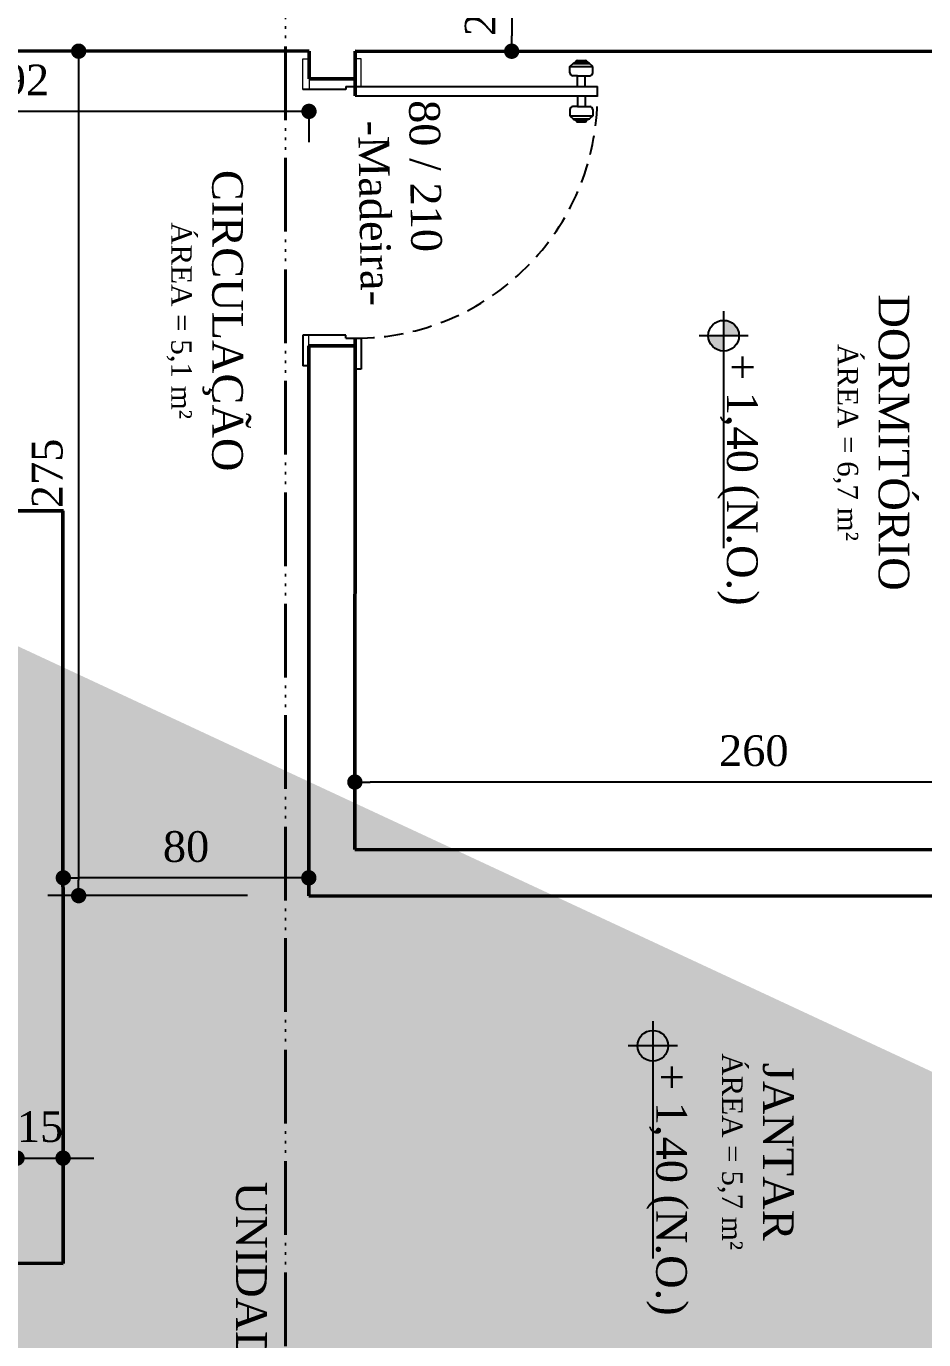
# Model space of a CAD drawing. Header units: centimetres. Extents: x -48696 to 156237, y -5617 to 29024.
# Drawn here: x 80713.5 to 81006, y 14311 to 14738.8 of the extents above; entities that cross this region are included whole.
import ezdxf

# ---------------------------------------------------------------- set-up
doc = ezdxf.new("R2010")
doc.units = ezdxf.units.CM
doc.linetypes.add('ACAD_ISO06W100', pattern=[36, 24, -3, 0, -3, 0, -3, 0, -3])
doc.linetypes.add('HIDDEN', pattern=[9.525, 6.35, -3.175])
for name, color, linetype, lineweight in [('Corte Planta', 4, 'ACAD_ISO06W100', 40), ('Parede Baixa', 5, 'Continuous', 50), ('Portas - Janelas', 2, 'Continuous', 20)]:
    doc.layers.add(name, color=color, linetype=linetype, lineweight=lineweight)
for name, color, linetype in [('Hachuria - Moveis', 1, 'Continuous'), ('PN010', 1, 'Continuous'), ('PORTAS', 3, 'Continuous'), ('Portas-Cotas', 2, 'Continuous'), ('Portas-Projeção', 55, 'HIDDEN'), ('Texto', 2, 'Continuous')]:
    doc.layers.add(name, color=color, linetype=linetype)
doc.styles.add('Valéria', font='romantic.ttf', dxfattribs={"height": 10})
doc.dimstyles.new('Cota - 50', dxfattribs={"dimtxt": 10, "dimasz": 5, "dimexe": 10, "dimexo": 20, "dimgap": 5, "dimtad": 1, "dimtxsty": 'Valéria', "dimblk": 'DOT', "dimcen": 0, "dimclrd": 12, "dimclre": 12, "dimclrt": 2, "dimazin": 2, "dimtfac": 1, "dimtix": 1, "dimtmove": 0, "dimatfit": 3, "dimldrblk": 'DOT', "dimfxl": 1, "dimarcsym": 0})

# ---------------------------------------------------------------- blocks, each defined once
blk = doc.blocks.new('_Dot')
at = {"color": 0, "linetype": 'ByBlock', "lineweight": -2}
blk.add_line((-0.5, 0), (-1, 0), dxfattribs=at)
at = {"color": 0, "linetype": 'ByBlock', "const_width": 0.5}
blk.add_lwpolyline([(-0.25, 0, 1), (0.25, 0, 1)], format="xyb", close=True, dxfattribs=at)
blk = doc.blocks.new('*D1420')
at = {"color": 12, "lineweight": -2, "transparency": 16777216}
for p, q in [((80867.96, 14755.64), (80881.68, 14755.64)), ((80871.68, 14750.64), (80871.68, 14735.64)), ((80867.95, 14730.64), (80881.68, 14730.64))]:
    blk.add_line(p, q, dxfattribs=at)
at = {"layer": 'Defpoints', "color": 0, "transparency": 16777216}
for p in [(80847.96, 14755.64), (80847.95, 14730.64), (80871.68, 14730.64)]:
    blk.add_point(p, dxfattribs=at)
at = {"color": 12, "lineweight": -2, "transparency": 16777216, "xscale": 5, "yscale": 5, "zscale": 5}
for p, rotation in [((80871.68, 14755.64), 90), ((80871.68, 14730.64), 270)]:
    blk.add_blockref('_Dot', p, dxfattribs=dict(at, rotation=rotation))
at = {"color": 2, "transparency": 16777216, "insert": (80861.48, 14743.14), "char_height": 10, "attachment_point": 5, "rotation": 90, "style": 'Valéria'}
blk.add_mtext('25', dxfattribs=at)
blk = doc.blocks.new('*D1391')
at = {"color": 12, "lineweight": -2, "transparency": 16777216}
for p, q in [((80613.63, 14710.77), (80613.63, 14701.06)), ((80800.63, 14711.06), (80618.63, 14711.06)), ((80805.63, 14710.66), (80805.63, 14701.06))]:
    blk.add_line(p, q, dxfattribs=at)
at = {"layer": 'Defpoints', "color": 0, "transparency": 16777216}
for p in [(80613.63, 14730.77), (80805.63, 14730.66), (80613.63, 14711.06)]:
    blk.add_point(p, dxfattribs=at)
at = {"color": 12, "lineweight": -2, "transparency": 16777216, "xscale": 5, "yscale": 5, "zscale": 5, "rotation": 180}
blk.add_blockref('_Dot', (80613.63, 14711.06), dxfattribs=at)
at = {"color": 12, "lineweight": -2, "transparency": 16777216, "xscale": 5, "yscale": 5, "zscale": 5}
blk.add_blockref('_Dot', (80805.63, 14711.06), dxfattribs=at)
at = {"color": 2, "transparency": 16777216, "insert": (80709.63, 14721.22), "char_height": 10, "attachment_point": 5, "style": 'Valéria'}
blk.add_mtext('192', dxfattribs=at)
blk = doc.blocks.new('*D1444')
at = {"color": 12, "lineweight": -2, "transparency": 16777216}
for p, q in [((80725.58, 14475.67), (80725.58, 14471.46)), ((80805.58, 14475.65), (80805.58, 14471.46)), ((80800.58, 14461.46), (80730.58, 14461.46))]:
    blk.add_line(p, q, dxfattribs=at)
at = {"layer": 'Defpoints', "color": 0, "transparency": 16777216}
for p in [(80725.58, 14461.46), (80725.58, 14455.67), (80805.58, 14455.65)]:
    blk.add_point(p, dxfattribs=at)
at = {"color": 12, "lineweight": -2, "transparency": 16777216, "xscale": 5, "yscale": 5, "zscale": 5, "rotation": 180}
blk.add_blockref('_Dot', (80725.58, 14461.46), dxfattribs=at)
at = {"color": 12, "lineweight": -2, "transparency": 16777216, "xscale": 5, "yscale": 5, "zscale": 5}
blk.add_blockref('_Dot', (80805.58, 14461.46), dxfattribs=at)
at = {"color": 2, "transparency": 16777216, "insert": (80765.58, 14471.57), "char_height": 10, "attachment_point": 5, "style": 'Valéria'}
blk.add_mtext('80', dxfattribs=at)
blk = doc.blocks.new('*D1392')
at = {"color": 12, "lineweight": -2, "transparency": 16777216}
for p, q in [((80785.74, 14730.66), (80720.58, 14730.66)), ((80730.58, 14725.66), (80730.58, 14460.66)), ((80785.58, 14455.66), (80720.58, 14455.66))]:
    blk.add_line(p, q, dxfattribs=at)
at = {"layer": 'Defpoints', "color": 0, "transparency": 16777216}
for p in [(80805.74, 14730.66), (80730.58, 14455.66), (80805.58, 14455.66)]:
    blk.add_point(p, dxfattribs=at)
at = {"color": 12, "lineweight": -2, "transparency": 16777216, "xscale": 5, "yscale": 5, "zscale": 5}
for p, rotation in [((80730.58, 14730.66), 90), ((80730.58, 14455.66), 270)]:
    blk.add_blockref('_Dot', p, dxfattribs=dict(at, rotation=rotation))
at = {"color": 2, "transparency": 16777216, "insert": (80720.39, 14593.16), "char_height": 10, "attachment_point": 5, "rotation": 90, "style": 'Valéria'}
blk.add_mtext('275', dxfattribs=at)
blk = doc.blocks.new('*D1445')
at = {"color": 12, "lineweight": -2, "transparency": 16777216}
for p, q in [((80820.58, 14490.64), (80820.58, 14502.65)), ((81080.58, 14490.64), (81080.58, 14502.65)), ((81075.58, 14492.65), (80825.58, 14492.65))]:
    blk.add_line(p, q, dxfattribs=at)
at = {"layer": 'Defpoints', "color": 0, "transparency": 16777216}
for p in [(80820.58, 14492.65), (80820.58, 14470.64), (81080.58, 14470.64)]:
    blk.add_point(p, dxfattribs=at)
at = {"color": 12, "lineweight": -2, "transparency": 16777216, "xscale": 5, "yscale": 5, "zscale": 5, "rotation": 180}
blk.add_blockref('_Dot', (80820.58, 14492.65), dxfattribs=at)
at = {"color": 12, "lineweight": -2, "transparency": 16777216, "xscale": 5, "yscale": 5, "zscale": 5}
blk.add_blockref('_Dot', (81080.58, 14492.65), dxfattribs=at)
at = {"color": 2, "transparency": 16777216, "insert": (80950.58, 14502.8), "char_height": 10, "attachment_point": 5, "style": 'Valéria'}
blk.add_mtext('260', dxfattribs=at)
blk = doc.blocks.new('*D1454')
at = {"color": 12, "lineweight": -2, "transparency": 16777216}
for p, q in [((80710.49, 14370.92), (80710.49, 14380.19)), ((80725.49, 14370.93), (80725.49, 14380.19)), ((80705.49, 14370.19), (80700.49, 14370.19)), ((80710.49, 14370.19), (80725.49, 14370.19)), ((80730.49, 14370.19), (80735.49, 14370.19))]:
    blk.add_line(p, q, dxfattribs=at)
at = {"layer": 'Defpoints', "color": 0, "transparency": 16777216}
for p in [(80725.49, 14370.19), (80710.49, 14350.92), (80725.49, 14350.93)]:
    blk.add_point(p, dxfattribs=at)
at = {"color": 12, "lineweight": -2, "transparency": 16777216, "xscale": 5, "yscale": 5, "zscale": 5}
blk.add_blockref('_Dot', (80710.49, 14370.19), dxfattribs=at)
at = {"color": 12, "lineweight": -2, "transparency": 16777216, "xscale": 5, "yscale": 5, "zscale": 5, "rotation": 180}
blk.add_blockref('_Dot', (80725.49, 14370.19), dxfattribs=at)
at = {"color": 2, "transparency": 16777216, "insert": (80717.99, 14380.39), "char_height": 10, "attachment_point": 5, "style": 'Valéria'}
blk.add_mtext('15', dxfattribs=at)
blk = doc.blocks.new('*D1488')
at = {"color": 12, "lineweight": -2, "transparency": 16777216}
for p, q in [((82427.72, 14686.62), (82484.6, 14570.4)), ((80086.62, 13408.09), (82475.71, 14577.18)), ((80029.65, 13513.14), (80086.53, 13396.91))]:
    blk.add_line(p, q, dxfattribs=at)
at = {"layer": 'Defpoints', "color": 0, "transparency": 16777216}
for p in [(82418.93, 14704.59), (82480.2, 14579.38), (80020.86, 13531.1)]:
    blk.add_point(p, dxfattribs=at)
at = {"color": 12, "lineweight": -2, "transparency": 16777216, "xscale": 5, "yscale": 5, "zscale": 5}
for p, rotation in [((82480.2, 14579.38), 26.0746693799297), ((80082.13, 13405.89), 206.0746693799297)]:
    blk.add_blockref('_Dot', p, dxfattribs=dict(at, rotation=rotation))
at = {"color": 2, "transparency": 16777216, "insert": (81276.71, 14001.75), "char_height": 10, "attachment_point": 5, "rotation": 26.0747, "style": 'Valéria'}
blk.add_mtext('2666', dxfattribs=at)

msp = doc.modelspace()

# ---------------------------------------------------------------- hatches: boundary and pattern name
h = msp.add_hatch()
h.set_pattern_fill('GRASS2', color=74, scale=15, angle=-90, pattern_type=2)
h.set_pattern_definition([(270, (0.3, -4.5), (15, -15), [2.25, -0.45, 0.6, -0.45, 2.25, -9]), (270, (0.75, -3.75), (15, -15), [1.5, -1.125, 2.25, -1.125, 1.5, -7.5]), (270, (6.75, -9), (15, -15), [1.875, -0.75, 1.875, -10.5]), (270, (9.75, -1.5), (15, -15), [0.75, -1.5, 0.75, -12]), (0, (9.75, -3), (15, 15), [1.35, -13.65]), (0, (0.75, -7.5), (15, 15), [1.5, -13.5]), (0, (6.75, -11.25), (15, 15), [1.5, -13.5]), (315, (0.6, -9.45), (15, -7e-15), [1.5, -19.7132034]), (45, (0.6, -5.55), (7e-15, 15), [1.5, -19.7132034]), (333.434949, (0.675, -9), (15, -8e-10), [1.5, -32.0410197]), (345.9637565, (0.75, -8.25), (15, -5e-10), [1.5, -60.3465844]), (345.9637565, (6.75, -12), (15, -5e-10), [1.2, -60.6465844]), (345.9637565, (9.75, -3.3), (15, -5e-10), [1.05, -60.7965844]), (14.0362435, (0.75, -6.75), (15, 5e-10), [1.5, -60.3465844]), (14.0362435, (6.75, -10.5), (15, 5e-10), [1.2, -60.6465844]), (14.0362435, (9.75, -2.7), (15, 5e-10), [1.05, -60.7965844]), (26.565051, (0.675, -6), (15, 6e-09), [1.5, -32.041002])])
h.paths.add_polyline_path([(80454.69912, 14191.38214), (80464.69912, 14191.38214), (80464.69912, 14225.81834), (80454.69912, 14225.81834)], flags=17)
h.paths.add_polyline_path([(80384.69912, 14192.70011), (80394.69912, 14192.70011), (80394.69912, 14225.81834), (80384.69912, 14225.81834)], flags=17)
h.paths.add_polyline_path([(80314.69912, 14192.84816), (80324.69912, 14192.84816), (80324.69912, 14225.81834), (80314.69912, 14225.81834)], flags=17)
h.paths.add_polyline_path([(80244.69912, 14192.89721), (80254.69912, 14192.89721), (80254.69912, 14225.81834), (80244.69912, 14225.81834)], flags=17)
h.paths.add_polyline_path([(80174.69912, 14192.66604), (80184.69912, 14192.66604), (80184.69912, 14225.81834), (80174.69912, 14225.81834)], flags=17)
h.paths.add_polyline_path([(80114.69912, 14190.01649), (80104.69912, 14190.01649), (80104.69912, 14226.43894), (80114.69912, 14226.43894)], flags=17)
h.paths.add_polyline_path([(80114.73594, 14015.75891), (80105.45134, 14015.75891), (80105.45134, 13966.09804), (80114.73594, 13966.09804)], flags=17)
h.paths.add_polyline_path([(80174.69912, 14012.93153), (80184.53649, 14012.93153), (80184.53649, 13966.48462), (80174.69912, 13966.48462)], flags=17)
h.paths.add_polyline_path([(80244.53649, 14012.29726), (80255.81512, 14012.29726), (80255.81512, 13966.6455), (80244.53649, 13966.6455)], flags=17)
h.paths.add_polyline_path([(80315.81512, 14012.24748), (80325.89364, 14012.24748), (80325.89364, 13966.5964), (80315.81512, 13966.5964)], flags=17)
h.paths.add_polyline_path([(80385.89364, 14012.23207), (80394.69912, 14012.23207), (80394.69912, 13966.19413), (80385.89364, 13966.19413)], flags=17)
h.paths.add_polyline_path([(80454.69912, 14012.56338), (80464.5962, 14012.56338), (80464.5962, 13964.84379), (80454.69912, 13964.84379)], flags=17)
h.paths.add_polyline_path([(80113.88375, 13788.19896), (80103.88375, 13788.19896), (80103.88375, 13718.94975), (80113.88375, 13718.94975)], flags=17)
h.paths.add_polyline_path([(80183.88375, 13786.54159), (80173.88375, 13786.54159), (80173.88375, 13718.83748), (80183.88375, 13718.83748)], flags=17)
h.paths.add_polyline_path([(80253.88375, 13786.04683), (80243.88375, 13786.04683), (80243.88375, 13718.72521), (80253.88375, 13718.72521)], flags=17)
h.paths.add_polyline_path([(80323.88375, 13785.99794), (80313.88375, 13785.99794), (80313.88375, 13717.5988), (80323.88375, 13717.5988)], flags=17)
h.paths.add_polyline_path([(80394.01909, 13786.04438), (80383.88375, 13786.04438), (80383.88375, 13718.50067), (80394.01909, 13718.50067)], flags=17)
h.paths.add_polyline_path([(80464.88356, 13752.03022), (80453.88356, 13752.03022), (80453.88356, 13786.58767), (80464.88356, 13786.58767)], flags=17)
edge = h.paths.add_edge_path()
edge.add_line((80294.20842, 14730.95869), (79989.53756, 14731.13639))
edge.add_line((79989.53756, 14731.13639), (80001.22697, 14344.99725))
edge.add_line((80001.22697, 14344.99725), (80293.66552, 14345.05738))
edge.add_line((80293.66552, 14345.05738), (80293.58617, 14730.95905))
edge.add_line((81328.05613, 14249.72843), (81145.51803, 14249.78151))
edge.add_line((81145.51803, 14249.78151), (81145.49184, 14159.72843))
edge.add_line((81145.49184, 14159.72843), (80898.83282, 14159.72843))
edge.add_line((80898.83282, 14159.72843), (80898.83282, 14024.65411))
edge.add_line((80898.83282, 14024.65411), (80534.69912, 14024.65411))
edge.add_line((80534.69912, 14024.65411), (80534.69912, 14225.81834))
edge.add_line((80534.69912, 14225.81834), (80524.69912, 14225.82417))
edge.add_line((80524.69912, 14225.82417), (80524.69912, 14159.15604))
edge.add_line((80524.69912, 14159.15604), (80526.99529, 14158.81829))
edge.add_line((80526.99529, 14158.81829), (80529.09729, 14153.85659))
edge.add_line((80529.09729, 14153.85659), (80524.69912, 14153.85659))
edge.add_line((80524.69912, 14153.85659), (80525.24155, 14138.64562))
edge.add_line((80525.24155, 14138.64562), (80528.0197, 14119.33284))
edge.add_line((80528.0197, 14119.33284), (80528.65121, 14106.05361))
edge.add_line((80528.65121, 14106.05361), (80528.33257, 14095.71136))
edge.add_line((80528.33257, 14095.71136), (80527.64872, 14084.85379))
edge.add_line((80527.64872, 14084.85379), (80527.04495, 14075.26791))
edge.add_line((80527.04495, 14075.26791), (80524.5962, 14061.63948))
edge.add_line((80524.5962, 14061.63948), (80524.5962, 14050.14035))
edge.add_line((80524.5962, 14050.14035), (80528.32524, 14049.59196))
edge.add_line((80528.32524, 14049.59196), (80527.09047, 14045.32325))
edge.add_line((80527.09047, 14045.32325), (80524.1437, 14044.54294))
edge.add_line((80524.1437, 14044.54294), (80524.5962, 13861.63948))
edge.add_line((80524.5962, 13861.63948), (80521.78937, 13861.81626))
edge.add_line((80521.78937, 13861.81626), (80516.52218, 13824.1967))
edge.add_line((80516.52218, 13824.1967), (80522.2642, 13823.35229))
edge.add_line((80522.2642, 13823.35229), (80521.02943, 13819.08358))
edge.add_line((80521.02943, 13819.08358), (80515.13589, 13817.52295))
edge.add_line((80515.13589, 13817.52295), (80512.27628, 13810.45904))
edge.add_line((80512.27628, 13810.45904), (80520.94776, 13810.46252))
edge.add_line((80520.94776, 13810.46252), (80520.96056, 13778.53527))
edge.add_line((80520.96056, 13778.53527), (81327.72253, 14161.32227))
edge.add_line((81327.72253, 14161.32227), (81328.04159, 14249.72843))
edge.add_line((80293.67892, 14225.95891), (80293.66553, 14244.99272))
edge.add_line((80293.66553, 14244.99272), (80035.41344, 14244.99272))
edge.add_line((80035.41344, 14244.99272), (80034.32596, 13718.16698))
edge.add_line((80034.32596, 13718.16698), (80020.2027, 13718.16698))
edge.add_line((80020.2027, 13718.16698), (80025.46497, 13544.33702))
edge.add_line((80025.46497, 13544.33702), (80393.91074, 13718.48459))
edge.add_line((80393.91074, 13718.48459), (80043.88534, 13719.04598))
edge.add_line((80043.88534, 13719.04598), (80043.88534, 13818.05536))
edge.add_line((80043.88534, 13818.05536), (80058.72625, 13818.05536))
edge.add_line((80058.72625, 13818.05536), (80051.01247, 13855.44948))
edge.add_line((80051.01247, 13855.44948), (80049.9706, 13877.24708))
edge.add_line((80049.9706, 13877.24708), (80044.13855, 13876.92296))
edge.add_line((80044.13855, 13876.92296), (80044.13855, 14076.92296))
edge.add_line((80044.13855, 14076.92296), (80057.95098, 14076.92296))
edge.add_line((80057.95098, 14076.92296), (80056.03164, 14103.48676))
edge.add_line((80056.03164, 14103.48676), (80057.64262, 14126.43894))
edge.add_line((80057.64262, 14126.43894), (80044.53874, 14126.43894))
edge.add_line((80044.53874, 14126.43894), (80044.69912, 14226.43894))
edge.add_line((80044.69912, 14226.43894), (80293.67846, 14226.61413))
at = {"layer": 'Portas - Janelas'}
h = msp.add_hatch(color=256, dxfattribs=at)
edge = h.paths.add_edge_path()
edge.add_arc((80940.75529, 14638.00426), 5, 0, 90)
edge.add_line((80940.75529, 14643.00426), (80940.75529, 14638.00426))
edge.add_line((80940.75529, 14638.00426), (80945.75529, 14638.00426))
edge = h.paths.add_edge_path()
edge.add_arc((80940.75529, 14638.00426), 5, 180, 270)
edge.add_line((80940.75529, 14633.00426), (80940.75529, 14638.00426))
edge.add_line((80940.75529, 14638.00426), (80935.75529, 14638.00426))
h = msp.add_hatch(color=256, dxfattribs=at)
edge = h.paths.add_edge_path()
edge.add_arc((80917.68126, 14406.77183), 5, 0, 90)
edge.add_line((80917.68126, 14411.77183), (80917.68126, 14406.77183))
edge.add_line((80917.68126, 14406.77183), (80922.68126, 14406.77183))
edge = h.paths.add_edge_path()
edge.add_arc((80917.68126, 14406.77183), 5, 180, 270)
edge.add_line((80917.68126, 14401.77183), (80917.68126, 14406.77183))
edge.add_line((80917.68126, 14406.77183), (80912.68126, 14406.77183))

# ---------------------------------------------------------------- linework, layer by layer
at = {"layer": 'Corte Planta'}
msp.add_line((80797.99136, 15675.99332), (80797.99136, 13660.94308), dxfattribs=at)
at = {"layer": 'Hachuria - Moveis'}
for centre in [(80940.75529, 14638.00426), (80917.68126, 14406.77183)]:
    msp.add_circle(centre, 5, dxfattribs=at)
at = {"layer": 'Parede Baixa'}
for p, q in [((80613.63259, 14730.77239), (80805.65785, 14730.66039)), ((80805.65785, 14730.66039), (80805.65523, 14721.65718)), ((80820.65784, 14730.65164), (80820.65363, 14716.15574)), ((80820.65784, 14730.65164), (81080.65781, 14730.49999)), ((80820.62993, 14721.65283), (80805.65523, 14721.65718)), ((80820.63066, 14637.15574), (80820.58224, 14470.6411)), ((80805.62993, 14634.65719), (80805.57788, 14455.64985)), ((80820.62993, 14634.65283), (80805.62993, 14634.65719)), ((80700.61636, 14580.94683), (80725.6143, 14580.93225)), ((80725.44075, 14580.93235), (80725.49113, 14335.91538)), ((80725.44384, 14565.93235), (80725.60555, 14565.93225)), ((80820.58224, 14470.6411), (81080.5822, 14470.48945)), ((80805.57788, 14455.64985), (81095.57784, 14455.4807)), ((80589.66741, 14335.9946), (80725.49113, 14335.91538))]:
    msp.add_line(p, q, dxfattribs=at)
at = {"layer": 'PN010'}
for p, q in [((80940.75529, 14646.00426), (80940.75529, 14568.77451)), ((80948.75529, 14638.00426), (80932.75529, 14638.00426)), ((80917.68126, 14414.77183), (80917.68126, 14337.54207)), ((80925.68126, 14406.77183), (80909.68126, 14406.77183))]:
    msp.add_line(p, q, dxfattribs=at)
at = {"layer": 'PORTAS', "color": 2, "linetype": 'Continuous'}
for p, q in [((80890.62993, 14725.65574), (80891.77638, 14726.80218)), ((80891.77638, 14726.80218), (80892.62993, 14727.15574)), ((80892.62993, 14727.15574), (80896.12993, 14727.15574)), ((80893.12993, 14727.65574), (80895.62993, 14727.65574)), ((80896.98348, 14726.80218), (80896.12993, 14727.15574)), ((80898.12993, 14725.65574), (80896.98348, 14726.80218)), ((80890.62993, 14725.65574), (80898.12993, 14725.65574)), ((80890.62993, 14723.65574), (80890.62993, 14725.65574)), ((80890.69782, 14725.72362), (80890.76571, 14725.65574)), ((80891.62993, 14726.65574), (80897.12993, 14726.65574)), ((80893.12993, 14722.65574), (80891.62993, 14722.65574)), ((80893.12993, 14719.15574), (80893.12993, 14722.65574)), ((80893.12993, 14722.65574), (80895.62993, 14722.65574)), ((80895.62993, 14719.15574), (80895.62993, 14722.65574)), ((80895.62993, 14722.65574), (80897.12993, 14722.65574)), ((80898.12993, 14723.65574), (80898.12993, 14725.65574)), ((80817.62993, 14719.15574), (80820.62993, 14719.15574)), ((80817.62993, 14719.15574), (80817.62993, 14718.15574)), ((80820.62993, 14719.15574), (80899.62993, 14719.15574)), ((80820.62993, 14716.15574), (80820.62993, 14719.15574)), ((80899.62993, 14716.15574), (80899.62993, 14719.15574)), ((80817.62993, 14718.15574), (80803.65523, 14718.15574)), ((80820.62993, 14716.15574), (80899.62993, 14716.15574)), ((80893.12993, 14716.15574), (80893.12993, 14712.65574)), ((80895.62993, 14716.15574), (80895.62993, 14712.65574)), ((80890.62993, 14711.65574), (80890.62993, 14709.65574)), ((80890.62993, 14709.65574), (80898.12993, 14709.65574)), ((80890.62993, 14709.65574), (80891.77638, 14708.50929)), ((80890.69782, 14709.58785), (80890.76571, 14709.65574)), ((80893.12993, 14712.65574), (80891.62993, 14712.65574)), ((80893.12993, 14712.65574), (80895.62993, 14712.65574)), ((80895.62993, 14712.65574), (80897.12993, 14712.65574)), ((80898.12993, 14709.65574), (80896.98348, 14708.50929)), ((80898.12993, 14711.65574), (80898.12993, 14709.65574)), ((80891.62993, 14708.65574), (80897.12993, 14708.65574)), ((80891.77638, 14708.50929), (80892.62993, 14708.15574)), ((80892.62993, 14708.15574), (80896.12993, 14708.15574)), ((80893.12993, 14707.65574), (80895.62993, 14707.65574)), ((80896.98348, 14708.50929), (80896.12993, 14708.15574)), ((80803.62993, 14638.15719), (80803.62993, 14628.15719)), ((80817.62993, 14638.15574), (80803.62993, 14638.15574)), ((80817.62993, 14637.15574), (80817.62993, 14638.15574)), ((80817.62993, 14637.15574), (80822.62993, 14637.15574)), ((80822.62993, 14637.15574), (80822.62993, 14627.15574)), ((80805.62993, 14628.15719), (80803.62993, 14628.15719)), ((80822.62993, 14627.15574), (80820.62993, 14627.15574))]:
    msp.add_line(p, q, dxfattribs=at)
for centre, radius, start, end in [((80893.12993, 14727.15574), 0.5, 90, 180), ((80895.62993, 14727.15574), 0.5, 0, 90), ((80891.62993, 14723.65574), 1, 180, 270), ((80897.12993, 14723.65574), 1, 270, 0), ((80891.62993, 14711.65574), 1, 90, 180), ((80897.12993, 14711.65574), 1, 0, 90), ((80893.12993, 14708.15574), 0.5, 180, 270), ((80895.62993, 14708.15574), 0.5, 270, 0)]:
    msp.add_arc(centre, radius, start, end, dxfattribs=at)
at = {"layer": 'Portas - Janelas', "color": 2, "linetype": 'Continuous'}
for p, q in [((80803.65523, 14718.15574), (80803.65523, 14728.15574)), ((80822.62993, 14719.15574), (80822.62993, 14728.14789))]:
    msp.add_line(p, q, dxfattribs=at)
at = {"layer": 'Portas - Janelas'}
for p, q in [((80803.65523, 14728.15574), (80805.65712, 14728.15515)), ((80822.62993, 14728.14789), (80820.63182, 14728.14847)), ((80805.65523, 14721.65718), (80805.65523, 14718.15574)), ((80820.62993, 14721.65574), (80820.62993, 14719.15574)), ((80805.62993, 14634.65719), (80805.62993, 14638.15719)), ((80820.62993, 14634.65574), (80820.62993, 14637.15574))]:
    msp.add_line(p, q, dxfattribs=at)
at = {"layer": 'Portas-Projeção'}
msp.add_arc((80820.62993, 14716.15574), 79, 270, 0, dxfattribs=at)

# ---------------------------------------------------------------- texts
at = {"layer": 'Portas-Cotas', "char_height": 10, "style": 'Valéria'}
for s, insert, attachment_point, rotation in [('\\pxi-2.3669;80 / 210\\P\\pi0;-Madeira-', (80835.38803, 14678.03827), 5, 270.9062023), ('CIRCULAÇÃO\\P{\\H0.6667x;ÁREA = 5,1 m²}', (80784.1117, 14642.90246), 2, 270), ('DORMITÓRIO\\P{\\H0.6667x;ÁREA = 6,7 m²}', (81001.25782, 14603.20548), 2, 270), ('{\\C12;UNIDADE - 02}', (80791.90251, 14314.26633), 2, 270)]:
    msp.add_mtext(s, dxfattribs=dict(at, insert=insert, attachment_point=attachment_point, rotation=rotation))
at = {"layer": 'Portas-Cotas', "insert": (80963.59415, 14372.27061), "char_height": 10, "width": 112.4201183, "attachment_point": 2, "rotation": 270, "style": 'Valéria'}
msp.add_mtext('JANTAR\\P{\\H0.6667x;ÁREA = 5,7 m²}', dxfattribs=at)
at = {"layer": 'Texto', "char_height": 10, "attachment_point": 1, "rotation": 270, "style": 'Valéria'}
for insert in [(80951.8618, 14632.04078), (80928.78776, 14400.80834)]:
    msp.add_mtext('+ 1,40 (N.O.)', dxfattribs=dict(at, insert=insert))

# ---------------------------------------------------------------- dimensions: what is measured, and where the dimension line sits
for base, p1, p2, override, picture, middle in [((80871.67673, 14730.63572), (80847.96182, 14755.63572), (80847.94724, 14730.63572), {"dimtxsty": 'Valéria', "dimtmove": 1}, '*D1420', (80861.48442, 14743.13572)), ((80730.57789, 14455.66039), (80805.73828, 14730.66034), (80805.57788, 14455.66039), {"dimtxsty": 'Valéria'}, '*D1392', (80720.38558, 14593.16036))]:
    dim = msp.add_linear_dim(base=base, p1=p1, p2=p2, angle=270, dimstyle='Cota - 50', override=override)
    dim.commit()
    dim.dimension.update_dxf_attribs({"geometry": picture, "text_midpoint": middle})
for base, p1, p2, picture, middle in [((80613.63259, 14711.05642), (80805.63255, 14730.6604), (80613.63259, 14730.77239), '*D1391', (80709.63257, 14721.21914)), ((80820.58224, 14492.65412), (81080.58225, 14470.64402), (80820.58224, 14470.6411), '*D1445', (80950.58224, 14502.80205)), ((80725.57789, 14461.45914), (80805.57788, 14455.64985), (80725.57789, 14455.67329), '*D1444', (80765.57788, 14471.57009)), ((80725.48805, 14370.19322), (80710.48805, 14350.92413), (80725.48805, 14350.92722), '*D1454', (80717.98805, 14380.38553))]:
    dim = msp.add_linear_dim(base=base, p1=p1, p2=p2, dimstyle='Cota - 50', override={"dimtxsty": 'Valéria'})
    dim.commit()
    dim.dimension.update_dxf_attribs({"geometry": picture, "text_midpoint": middle})
dim = msp.add_aligned_dim(p1=(80020.86336, 13531.10129), p2=(82418.92992, 14704.58763), distance=-139.3961, text='2666', dimstyle='Cota - 50', override={"dimtxsty": 'Valéria'})
dim.commit()
dim.dimension.update_dxf_attribs({"geometry": '*D1488', "text_midpoint": (81276.70665, 14001.75091)})

doc.saveas('drawing.dxf')
